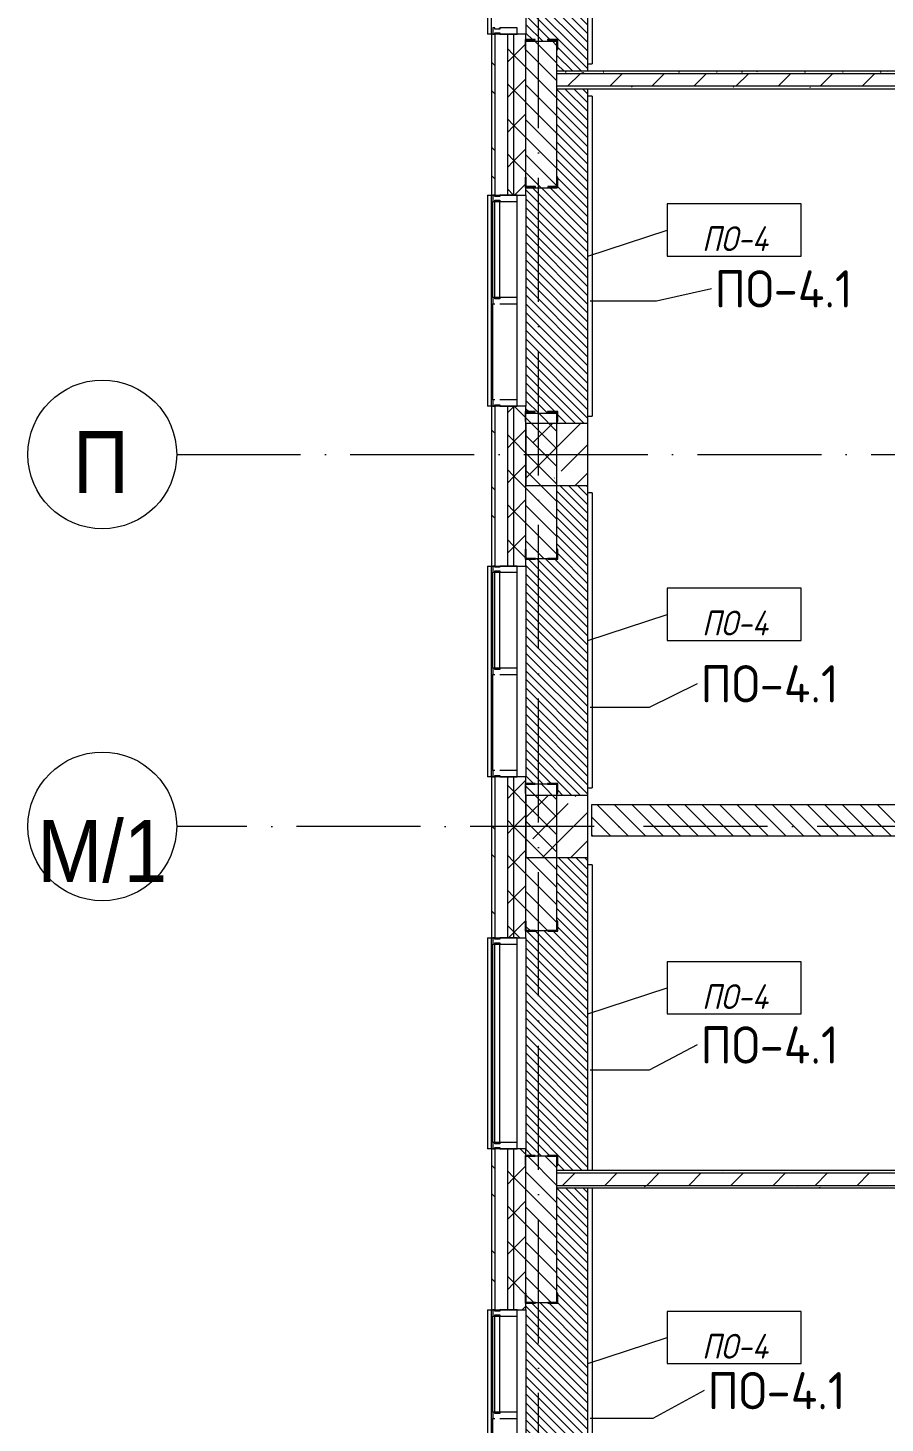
# Model space of a CAD drawing. Header units: millimetres. Extents: x -6467 to 106027, y -7090 to 195095.
# Drawn here: x -6358 to 556, y 121283 to 132535 of the extents above; entities that cross this region are included whole.
import ezdxf

# ---------------------------------------------------------------- set-up
doc = ezdxf.new("R2010")
doc.units = ezdxf.units.MM
doc.linetypes.add('50_200_ШТРИХ_1Т_ш5_п1_п1_', pattern=[1400, 1000, -200, 0, -200])
for name, color, linetype, lineweight in [('A-FLOR', 7, 'Continuous', 9), ('A-FLOR-IDEN', 7, 'Continuous', 9), ('A-GLAZ', 7, 'Continuous', 5), ('A-GLAZ-CWMG', 7, 'Continuous', 9), ('A-GLAZ-CWMG-1', 7, 'Continuous', 20), ('A-WALL', 7, 'Continuous', 5), ('A-WALL-FNSH-1', 7, 'Continuous', 5), ('A-WALL-IDEN', 7, 'Continuous', 9), ('I-WALL', 7, 'Continuous', 5), ('S-COLS-1', 7, 'Continuous', 5)]:
    doc.layers.add(name, color=color, linetype=linetype, lineweight=lineweight)
for name, color, linetype, lineweight, true_color in [('A-FLOR-PATT-1', 7, 'Continuous', 5, 0xd61c12), ('A-GENM-1', 7, 'Continuous', 9, 0xaaaaaa), ('A-GENM-2', 7, 'Continuous', 20, 0xaaaaaa), ('A-WALL-2', 7, 'Continuous', 5, 0xaaaaaa), ('I-WALL-1', 7, 'Continuous', 5, 0x787878), ('Оси-1', 7, 'Continuous', 20, 0xaaaaaa), ('Оси-2', 7, 'Continuous', 9, 0xaaaaaa), ('Оси-3', 7, '50_200_ШТРИХ_1Т_ш5_п1_п1_', 9, 0xaaaaaa)]:
    doc.layers.add(name, color=color, linetype=linetype, lineweight=lineweight, true_color=true_color)
doc.styles.add('Arial', font='arial.ttf', dxfattribs={"width": 0.9, "height": 500})
doc.styles.add('GOST Common', font='', dxfattribs={"height": 300})
doc.styles.add('GOST Common_I', font='', dxfattribs={"width": 0.9, "height": 200})
doc.styles.get('GOST Common').set_extended_font_data('GOST Common')
doc.styles.get('GOST Common_I').set_extended_font_data('GOST Common', italic=True)
pattern_1 = [(0, (109.45, 102614.03), (406.4, 101.6), [6.706, -298.094, 6.706, -298.094, -1625.6]), (0, (109.45, 102614.03), (406.4, 101.6), [-609.6, 6.706, -602.894, 6.706, -298.094, -711.2]), (0, (109.45, 102614.03), (406.4, 101.6), [-1524, 6.706, -196.494, 6.706, -501.294]), (120, (261.85, 102664.83), (-291.18818, 301.15272), [6.706, -298.094, 6.706, -298.094, -1625.6]), (120, (261.85, 102664.83), (-291.18818, 301.15272), [-609.6, 6.706, -602.894, 6.706, -298.094, -711.2]), (120, (261.85, 102664.83), (-291.18818, 301.15272), [-1524, 6.706, -196.494, 6.706, -501.294]), (240, (312.65, 102868.03), (-115.21182, -402.75272), [6.706, -298.094, 6.706, -298.094, -1625.6]), (240, (312.65, 102868.03), (-115.21182, -402.75272), [-609.6, 6.706, -602.894, 6.706, -298.094, -711.2]), (240, (312.65, 102868.03), (-115.21182, -402.75272), [-1524, 6.706, -196.494, 6.706, -501.294])]
pattern_2 = [(45, (109.45, 102614.03), (-169.7056, 169.7056), [])]
pattern_3 = [(45, (109.45, 102614.03), (-228.0985, 228.0985), []), (45, (337.55, 102614.03), (-228.0985, 228.0985), [403.225, -80.645, 6.706, -73.939])]
pattern_4 = [(45, (109.45, 102614.03), (-141.42136, 141.42136), []), (135, (109.45, 102614.03), (-141.42136, -141.42136), [])]
pattern_5 = [(135, (109.45, 102614.03), (-70.71068, -70.71068), [])]

# ---------------------------------------------------------------- blocks, each defined once
blk = doc.blocks.new('Прямоугольный импост - Импост структурный с накладкой - 180мм-22437111-АИ_План этажа Радиаторы_3')
at = {"layer": 'A-GLAZ-CWMG-1'}
for p, q in [((-50, 0), (-50, 17)), ((-50, 17), (0, 17)), ((0, 0), (-10, 0)), ((-10, 0), (-10, -40)), ((0, 17), (0, 0)), ((-50, -180), (-50, -40)), ((-10, -40), (0, -40)), ((0, -40), (0, -180)), ((0, -180), (-50, -180))]:
    blk.add_line(p, q, dxfattribs=at)
blk = doc.blocks.new('Прямоугольный импост - Импост структурный с накладкой - 180мм-V177-АИ_План этажа Радиаторы_3')
at = {"layer": 'A-GLAZ-CWMG'}
for p, q in [((-2717, 7957), (-2717, 8732)), ((-2700, 8732), (-2660, 8732)), ((-2700, 7957), (-2700, 8732)), ((-2660, 7957), (-2660, 8732)), ((-2520, 7957), (-2520, 8732)), ((-2660, 7957), (-2700, 7957))]:
    blk.add_line(p, q, dxfattribs=at)
blk = doc.blocks.new('Прямоугольный импост - Импост структурный с накладкой - 180мм-22437098-АИ_План этажа Радиаторы_3')
at = {"layer": 'A-GLAZ-CWMG-1'}
for p, q in [((-50, 0), (-50, 17)), ((-50, 17), (0, 17)), ((-40, 0), (-50, 0)), ((-40, -40), (-40, 0)), ((0, 0), (-10, 0)), ((-10, 0), (-10, -40)), ((0, 17), (0, 0)), ((-50, -180), (-50, -40)), ((-50, -40), (-40, -40)), ((-10, -40), (0, -40)), ((0, -40), (0, -180)), ((0, -180), (-50, -180))]:
    blk.add_line(p, q, dxfattribs=at)
blk = doc.blocks.new('Прямоугольный импост - Импост структурный с накладкой - 180мм-22437099-АИ_План этажа Радиаторы_3')
at = {"layer": 'A-GLAZ-CWMG-1'}
for p, q in [((0, 17), (-50, 17)), ((-50, 17), (-50, 0)), ((-50, 0), (-40, 0)), ((-40, 0), (-40, -40)), ((-10, -40), (-10, 0)), ((-10, 0), (0, 0)), ((0, 0), (0, 17)), ((-40, -40), (-50, -40)), ((-50, -40), (-50, -180)), ((0, -40), (-10, -40)), ((0, -180), (0, -40)), ((-50, -180), (0, -180))]:
    blk.add_line(p, q, dxfattribs=at)
blk = doc.blocks.new('Прямоугольный импост - Импост структурный с накладкой - 180мм-V178-АИ_План этажа Радиаторы_3')
at = {"layer": 'A-GLAZ-CWMG'}
for p, q in [((-2717, 62231), (-2717, 63831)), ((-2700, 63831), (-2660, 63831)), ((-2700, 62231), (-2700, 63831)), ((-2660, 62231), (-2660, 63831)), ((-2520, 62231), (-2520, 63831)), ((-2660, 62231), (-2700, 62231))]:
    blk.add_line(p, q, dxfattribs=at)
blk = doc.blocks.new('Прямоугольный импост - Импост структурный с накладкой - 180мм-V176-АИ_План этажа Радиаторы_3')
at = {"layer": 'A-GLAZ-CWMG'}
for p, q in [((6638, 55111), (5863, 55111)), ((6638, 54914), (5863, 54914))]:
    blk.add_line(p, q, dxfattribs=at)
blk = doc.blocks.new('Прямоугольный импост - Импост структурный с накладкой - 180мм-V179-АИ_План этажа Радиаторы_3')
at = {"layer": 'A-GLAZ-CWMG-1'}
for p, q in [((-25, 0), (-25, 17)), ((-25, 17), (25, 17)), ((-15, 0), (-25, 0)), ((-15, -40), (-15, 0)), ((25, 17), (25, 0)), ((-25, -180), (-25, -40)), ((-25, -40), (-15, -40)), ((25, -40), (25, -180)), ((25, -180), (-25, -180))]:
    blk.add_line(p, q, dxfattribs=at)
blk = doc.blocks.new('Прямоугольный импост - Импост структурный с накладкой - 180мм-22437157-АИ_План этажа Радиаторы_3')
at = {"layer": 'A-GLAZ-CWMG-1'}
for p, q in [((0, 17), (-50, 17)), ((-50, 17), (-50, 0)), ((-50, 0), (-40, 0)), ((-40, 0), (-40, -40)), ((-10, -40), (-10, 0)), ((-10, 0), (0, 0)), ((0, 0), (0, 17)), ((-40, -40), (-50, -40)), ((-50, -40), (-50, -180)), ((0, -40), (-10, -40)), ((0, -180), (0, -40)), ((-50, -180), (0, -180))]:
    blk.add_line(p, q, dxfattribs=at)
blk = doc.blocks.new('Фахверк _газобетон торцы_569 - Фахверк _газобетон торцы_-25581960-АИ_План этажа Радиаторы_3')
at = {"layer": 'A-GENM-2'}
for p, q in [((89406, 11135), (89325, 11135)), ((89325, 11135), (89325, 11129)), ((89325, 11129), (89400, 11129)), ((89400, 11129), (89400, 11054)), ((89400, 11054), (89406, 11054)), ((89406, 11054), (89406, 11135)), ((89400, 10954), (89400, 10879)), ((89406, 10954), (89400, 10954)), ((89406, 10873), (89406, 10954)), ((89400, 10879), (89325, 10879)), ((89325, 10879), (89325, 10873)), ((89325, 10873), (89406, 10873))]:
    blk.add_line(p, q, dxfattribs=at)
blk = doc.blocks.new('Фахверк _газобетон торцы_570 - Фахверк _газобетон торцы_-25581980-АИ_План этажа Радиаторы_3')
at = {"layer": 'A-GENM-2'}
for p, q in [((89406, 11135), (89325, 11135)), ((89325, 11135), (89325, 11129)), ((89325, 11129), (89400, 11129)), ((89400, 11129), (89400, 11054)), ((89400, 11054), (89406, 11054)), ((89406, 11054), (89406, 11135)), ((89400, 10954), (89400, 10879)), ((89406, 10954), (89400, 10954)), ((89406, 10873), (89406, 10954)), ((89400, 10879), (89325, 10879)), ((89325, 10879), (89325, 10873)), ((89325, 10873), (89406, 10873))]:
    blk.add_line(p, q, dxfattribs=at)
blk = doc.blocks.new('Фахверк _газобетон торцы_571 - Фахверк _газобетон торцы_-25582000-АИ_План этажа Радиаторы_3')
at = {"layer": 'A-GENM-2'}
for p, q in [((89406, 11135), (89325, 11135)), ((89325, 11135), (89325, 11129)), ((89325, 11129), (89400, 11129)), ((89400, 11129), (89400, 11054)), ((89400, 11054), (89406, 11054)), ((89406, 11054), (89406, 11135)), ((89400, 10954), (89400, 10879)), ((89406, 10954), (89400, 10954)), ((89406, 10873), (89406, 10954)), ((89400, 10879), (89325, 10879)), ((89325, 10879), (89325, 10873)), ((89325, 10873), (89406, 10873))]:
    blk.add_line(p, q, dxfattribs=at)
blk = doc.blocks.new('Фахверк _газобетон торцы_572 - Фахверк _газобетон торцы_-25582020-АИ_План этажа Радиаторы_3')
at = {"layer": 'A-GENM-2'}
for p, q in [((89406, 11135), (89325, 11135)), ((89325, 11135), (89325, 11129)), ((89325, 11129), (89400, 11129)), ((89400, 11129), (89400, 11054)), ((89400, 11054), (89406, 11054)), ((89406, 11054), (89406, 11135)), ((89400, 10954), (89400, 10879)), ((89406, 10954), (89400, 10954)), ((89406, 10873), (89406, 10954)), ((89400, 10879), (89325, 10879)), ((89325, 10879), (89325, 10873)), ((89325, 10873), (89406, 10873))]:
    blk.add_line(p, q, dxfattribs=at)
blk = doc.blocks.new('Фахверк _газобетон торцы_574 - Фахверк _газобетон торцы_-25582060-АИ_План этажа Радиаторы_3')
at = {"layer": 'A-GENM-2'}
for p, q in [((89406, 11135), (89325, 11135)), ((89325, 11135), (89325, 11129)), ((89325, 11129), (89400, 11129)), ((89400, 11129), (89400, 11054)), ((89400, 11054), (89406, 11054)), ((89406, 11054), (89406, 11135)), ((89400, 10954), (89400, 10879)), ((89406, 10954), (89400, 10954)), ((89406, 10873), (89406, 10954)), ((89400, 10879), (89325, 10879)), ((89325, 10879), (89325, 10873)), ((89325, 10873), (89406, 10873))]:
    blk.add_line(p, q, dxfattribs=at)
blk = doc.blocks.new('Фахверк _газобетон торцы_582 - Фахверк _газобетон торцы_-25582220-АИ_План этажа Радиаторы_3')
at = {"layer": 'A-GENM-2'}
for p, q in [((89406, 11135), (89325, 11135)), ((89325, 11135), (89325, 11129)), ((89325, 11129), (89400, 11129)), ((89400, 11129), (89400, 11054)), ((89400, 11054), (89406, 11054)), ((89406, 11054), (89406, 11135)), ((89400, 10954), (89400, 10879)), ((89406, 10954), (89400, 10954)), ((89406, 10873), (89406, 10954)), ((89400, 10879), (89325, 10879)), ((89325, 10879), (89325, 10873)), ((89325, 10873), (89406, 10873))]:
    blk.add_line(p, q, dxfattribs=at)
blk = doc.blocks.new('Фахверк _газобетон торцы_584 - Фахверк _газобетон торцы_-25582260-АИ_План этажа Радиаторы_3')
at = {"layer": 'A-GENM-2'}
for p, q in [((89406, 11135), (89325, 11135)), ((89325, 11135), (89325, 11129)), ((89325, 11129), (89400, 11129)), ((89400, 11129), (89400, 11054)), ((89400, 11054), (89406, 11054)), ((89406, 11054), (89406, 11135)), ((89400, 10954), (89400, 10879)), ((89406, 10954), (89400, 10954)), ((89406, 10873), (89406, 10954)), ((89400, 10879), (89325, 10879)), ((89325, 10879), (89325, 10873)), ((89325, 10873), (89406, 10873))]:
    blk.add_line(p, q, dxfattribs=at)
blk = doc.blocks.new('Фахверк _газобетон торцы_585 - Фахверк _газобетон торцы_-25582280-АИ_План этажа Радиаторы_3')
at = {"layer": 'A-GENM-2'}
for p, q in [((89406, 11135), (89325, 11135)), ((89325, 11135), (89325, 11129)), ((89325, 11129), (89400, 11129)), ((89400, 11129), (89400, 11054)), ((89400, 11054), (89406, 11054)), ((89406, 11054), (89406, 11135)), ((89400, 10954), (89400, 10879)), ((89406, 10954), (89400, 10954)), ((89406, 10873), (89406, 10954)), ((89400, 10879), (89325, 10879)), ((89325, 10879), (89325, 10873)), ((89325, 10873), (89406, 10873))]:
    blk.add_line(p, q, dxfattribs=at)
blk = doc.blocks.new('Отлив_СКБ - Отлив витража-V315-АИ_План этажа Радиаторы_3')
at = {"layer": 'A-GLAZ'}
for p, q in [((0, 67), (0, 100)), ((1700, 100), (0, 100)), ((0, 2), (10, 2)), ((40, 2), (50, 2)), ((1650, 2), (1660, 2)), ((1690, 2), (1700, 2)), ((1700, 100), (1700, 67))]:
    blk.add_line(p, q, dxfattribs=at)
blk = doc.blocks.new('Отлив_СКБ - Отлив витража-V314-АИ_План этажа Радиаторы_3')
at = {"layer": 'A-GLAZ'}
for p, q in [((0, 67), (0, 100)), ((1700, 100), (0, 100)), ((0, 2), (10, 2)), ((865, 2), (875, 2)), ((1650, 2), (1660, 2)), ((1690, 2), (1700, 2)), ((1700, 100), (1700, 67))]:
    blk.add_line(p, q, dxfattribs=at)
blk = doc.blocks.new('Ось сетки - Круг_Ø6_00__ISO-2_5_0_9K_-17386508-АИ_План этажа Радиаторы_3')
at = {"layer": 'Оси-1'}
blk.add_circle((0, 0), 3, dxfattribs=at)
blk = doc.blocks.new('AAR_СКБ_Марка_Перекрытия_1 мм - Марка пола-27961726-АИ_План этажа Радиаторы_3')
at = {"layer": 'A-FLOR-IDEN'}
for p, q in [((2.723, 2.101), (-2.69, 2.101)), ((-2.69, 2.101), (-2.69, 0)), ((2.723, 0), (2.723, 2.101)), ((-2.69, 0), (2.723, 0))]:
    blk.add_line(p, q, dxfattribs=at)

msp = doc.modelspace()

# ---------------------------------------------------------------- hatches: boundary and pattern name
at = {"layer": 'A-FLOR-PATT-1'}
h = msp.add_hatch(dxfattribs=at)
h.set_pattern_fill('FP_255', color=256, style=0, pattern_type=2)
h.set_pattern_definition([(315, (-2090.55, 133515.076), (35.3553, 35.3553), [])])
h.paths.add_polyline_path([(-2091, 132185), (-1841, 132185), (-1841, 134845), (-2091, 134845), (-2091, 134330), (-2085, 134330), (-2087, 134249), (-2091, 134249), (-2091, 134245), (-2341, 134245), (-2338, 132441), (-2266, 132441), (-2266, 132435), (-2341, 132435), (-2341, 132425), (-2091, 132425), (-2091, 132435), (-2166, 132435), (-2166, 132441), (-2085, 132441), (-2087, 132360), (-2091, 132360)])
h = msp.add_hatch(dxfattribs=at)
h.set_pattern_fill('FP_256', color=256, style=0, pattern_type=2)
h.set_pattern_definition([(315, (-2090.55, 130695.076), (35.3553, 35.3553), [])])
h.paths.add_polyline_path([(-2085, 129345), (-1841, 129345), (-1841, 132045), (-2091, 132045), (-2091, 131330), (-2085, 131330), (-2087, 131249), (-2091, 131249), (-2091, 131245), (-2341, 131245), (-2338, 129441), (-2266, 129441), (-2266, 129435), (-2341, 129435), (-2341, 129425), (-2091, 129425), (-2091, 129435), (-2166, 129435), (-2166, 129441), (-2085, 129441), (-2087, 129360), (-2091, 129360), (-2091, 129345), (-2087, 129345)])
h = msp.add_hatch(dxfattribs=at)
h.set_pattern_fill('FP_257', color=256, style=0, pattern_type=2)
h.set_pattern_definition([(315, (-2090.55, 127595.076), (35.3553, 35.3553), [])])
h.paths.add_polyline_path([(-2091, 126345), (-1841, 126345), (-1841, 128845), (-2091, 128845), (-2091, 128330), (-2085, 128330), (-2087, 128249), (-2166, 128249), (-2166, 128255), (-2266, 128255), (-2266, 128249), (-2341, 128249), (-2340, 126441), (-2266, 126441), (-2266, 126435), (-2166, 126435), (-2166, 126441), (-2085, 126441), (-2087, 126360), (-2091, 126360)])
h = msp.add_hatch(dxfattribs=at)
h.set_pattern_fill('FP_258', color=256, style=0, pattern_type=2)
h.set_pattern_definition([(315, (-2090.55, 124582.576), (35.3553, 35.3553), [])])
h.paths.add_polyline_path([(-1841, 123320), (-1841, 125845), (-2091, 125845), (-2091, 125330), (-2085, 125330), (-2087, 125249), (-2166, 125249), (-2166, 125255), (-2266, 125255), (-2266, 125249), (-2341, 125249), (-2340, 123441), (-2266, 123441), (-2266, 123435), (-2166, 123435), (-2166, 123441), (-2085, 123441), (-2087, 123360), (-2091, 123360), (-2091, 123320), (-2085, 123320)])
h = msp.add_hatch(dxfattribs=at)
h.set_pattern_fill('FP_259', color=256, style=0, pattern_type=2)
h.set_pattern_definition([(315, (-2090.55, 121762.576), (35.3553, 35.3553), [])])
h.paths.add_polyline_path([(-2087, 120345), (-1841, 120345), (-1841, 123180), (-2091, 123180), (-2091, 122330), (-2085, 122330), (-2087, 122249), (-2166, 122249), (-2166, 122255), (-2266, 122255), (-2266, 122249), (-2341, 122249), (-2340, 120441), (-2266, 120441), (-2266, 120435), (-2166, 120435), (-2166, 120441), (-2085, 120441), (-2087, 120360), (-2091, 120360), (-2091, 120345)])
at = {"layer": 'A-WALL'}
h = msp.add_hatch(dxfattribs=at)
h.set_pattern_fill('FP_122', color=256, style=0, pattern_type=2)
h.set_pattern_definition(pattern_4)
h.paths.add_polyline_path([(-2441, 100595), (-2441, 109696), (-2491, 109696), (-2491, 100595)])
h.paths.add_polyline_path([(-2491, 111396), (-2441, 111396), (-2441, 114495), (-2491, 114495), (-2491, 111496)])
h.paths.add_polyline_path([(-2441, 116195), (-2441, 117649), (-2491, 117649), (-2491, 116195)])
h.paths.add_polyline_path([(-2441, 119349), (-2441, 120495), (-2491, 120495), (-2491, 119349)])
h.paths.add_polyline_path([(-2491, 122195), (-2441, 122195), (-2441, 123495), (-2491, 123495), (-2491, 122746)])
h.paths.add_polyline_path([(-2441, 125195), (-2441, 126495), (-2491, 126495), (-2491, 125195)])
h.paths.add_polyline_path([(-2441, 128195), (-2441, 129485), (-2491, 129485), (-2491, 128195)])
h.paths.add_polyline_path([(-2441, 131185), (-2441, 132485), (-2491, 132485), (-2491, 131185)])
h.paths.add_polyline_path([(-2441, 134185), (-2441, 135495), (-2491, 135495), (-2491, 134185)])
h.paths.add_polyline_path([(-2491, 137195), (-2441, 137195), (-2441, 138495), (-2491, 138495), (-2491, 137512)])
h.paths.add_polyline_path([(-2491, 140195), (-2441, 140195), (-2441, 141595), (-2491, 141595), (-2491, 140324)])
h.paths.add_polyline_path([(-2491, 143295), (-2441, 143295), (-2441, 144495), (-2491, 144495), (-2491, 143840)])
h.paths.add_polyline_path([(-2491, 146195), (-2441, 146195), (-2441, 147495), (-2491, 147495), (-2491, 146653)])
h.paths.add_polyline_path([(-2491, 149195), (-2441, 149195), (-2441, 150495), (-2491, 150495), (-2491, 149465)])
h = msp.add_hatch(dxfattribs=at)
h.set_pattern_fill('FP_122', color=256, style=0, pattern_type=2)
h.set_pattern_definition(pattern_4)
h.paths.add_polyline_path([(-2441, 100695), (-2341, 100695), (-2341, 109696), (-2441, 109696), (-2441, 104465)])
h.paths.add_polyline_path([(-2441, 111396), (-2341, 111396), (-2341, 114495), (-2441, 114495), (-2441, 111496)])
h.paths.add_polyline_path([(-2341, 116195), (-2341, 117649), (-2441, 117649), (-2441, 116195)])
h.paths.add_polyline_path([(-2341, 119349), (-2341, 120495), (-2441, 120495), (-2441, 119349)])
h.paths.add_polyline_path([(-2441, 122195), (-2341, 122195), (-2341, 123495), (-2441, 123495), (-2441, 122746)])
h.paths.add_polyline_path([(-2441, 125195), (-2341, 125195), (-2341, 126495), (-2441, 126495), (-2441, 125559)])
h.paths.add_polyline_path([(-2441, 128195), (-2341, 128195), (-2341, 129485), (-2441, 129485), (-2441, 128371)])
h.paths.add_polyline_path([(-2441, 131185), (-2341, 131185), (-2341, 132485), (-2441, 132485), (-2441, 131887)])
h.paths.add_polyline_path([(-2341, 134185), (-2341, 135495), (-2441, 135495), (-2441, 134185)])
h.paths.add_polyline_path([(-2341, 137195), (-2341, 138495), (-2441, 138495), (-2441, 137195)])
h.paths.add_polyline_path([(-2341, 140195), (-2341, 141595), (-2441, 141595), (-2441, 140195)])
h.paths.add_polyline_path([(-2441, 143295), (-2341, 143295), (-2341, 144495), (-2441, 144495), (-2441, 143840)])
h.paths.add_polyline_path([(-2441, 146195), (-2341, 146195), (-2341, 147495), (-2441, 147495), (-2441, 146653)])
h.paths.add_polyline_path([(-2441, 149195), (-2341, 149195), (-2341, 150445), (-2441, 150445), (-2441, 149465)])
at = {"layer": 'A-WALL-2'}
h = msp.add_hatch(dxfattribs=at)
h.set_pattern_fill('FP_121', color=256, style=0, pattern_type=2)
h.set_pattern_definition([(135, (109.45, 102614.03), (-342.148, -342.148), []), (135, (337.55, 102614.03), (-342.148, -342.148), [])])
h.paths.add_polyline_path([(-2591, 100445), (-2591, 109696), (-2618, 109696), (-2618, 100445)])
h.paths.add_polyline_path([(-2591, 111396), (-2591, 114495), (-2618, 114495), (-2618, 111396)])
h.paths.add_polyline_path([(-2618, 116195), (-2591, 116195), (-2591, 117649), (-2618, 117649), (-2618, 116418)])
h.paths.add_polyline_path([(-2618, 119349), (-2591, 119349), (-2591, 120495), (-2618, 120495), (-2618, 119934)])
h.paths.add_polyline_path([(-2591, 122195), (-2591, 123495), (-2618, 123495), (-2618, 122195)])
h.paths.add_polyline_path([(-2618, 125195), (-2591, 125195), (-2591, 126495), (-2618, 126495), (-2618, 125559)])
h.paths.add_polyline_path([(-2591, 128195), (-2591, 129485), (-2618, 129485), (-2618, 128195)])
h.paths.add_polyline_path([(-2591, 131185), (-2591, 132485), (-2618, 132485), (-2618, 131185)])
h.paths.add_polyline_path([(-2618, 134185), (-2591, 134185), (-2591, 135495), (-2618, 135495), (-2618, 134699)])
h.paths.add_polyline_path([(-2618, 137195), (-2591, 137195), (-2591, 138495), (-2618, 138495), (-2618, 137512)])
h.paths.add_polyline_path([(-2618, 140195), (-2591, 140195), (-2591, 141595), (-2618, 141595), (-2618, 140324)])
h.paths.add_polyline_path([(-2618, 143295), (-2591, 143295), (-2591, 144495), (-2618, 144495), (-2618, 143840)])
h.paths.add_polyline_path([(-2618, 146195), (-2591, 146195), (-2591, 147495), (-2618, 147495), (-2618, 146653)])
h.paths.add_polyline_path([(-2618, 149195), (-2591, 149195), (-2591, 150622), (-2618, 150622), (-2618, 149465)])
at = {"layer": 'I-WALL'}
h = msp.add_hatch(dxfattribs=at)
h.set_pattern_fill('FP_2', color=256, style=0, pattern_type=2)
h.set_pattern_definition(pattern_5)
h.paths.add_polyline_path([(-2341, 120355), (-2091, 120355), (-2091, 120435), (-2341, 120435)])
h.paths.add_polyline_path([(-2091, 122255), (-2091, 123435), (-2341, 123435), (-2341, 122255)])
h.paths.add_polyline_path([(-2341, 125255), (-2091, 125255), (-2091, 126435), (-2341, 126435), (-2341, 125559)])
h.paths.add_polyline_path([(-2341, 128255), (-2091, 128255), (-2091, 129425), (-2341, 129425), (-2341, 128371)])
h.paths.add_polyline_path([(-2341, 131245), (-2091, 131245), (-2091, 132425), (-2341, 132425), (-2341, 131887)])
h.paths.add_polyline_path([(-2341, 134245), (-2091, 134245), (-2091, 134845), (-2341, 134845), (-2341, 134699)])
h.paths.add_polyline_path([(-2091, 135345), (-2091, 135435), (-2341, 135435), (-2341, 135345), (-2109, 135345)])
h.paths.add_polyline_path([(-2091, 137255), (-2091, 137845), (-2341, 137845), (-2341, 137255)])
h.paths.add_polyline_path([(-2091, 138345), (-2091, 138435), (-2341, 138435), (-2341, 138345), (-2110, 138345)])
h.paths.add_polyline_path([(-2341, 140255), (-2091, 140255), (-2091, 140845), (-2341, 140845), (-2341, 140324)])
h.paths.add_polyline_path([(-2128, 141345), (-2091, 141345), (-2091, 141535), (-2341, 141535), (-2341, 141345)])
h.paths.add_polyline_path([(-2091, 143355), (-2091, 144435), (-2341, 144435), (-2341, 143355)])
h.paths.add_polyline_path([(-2091, 146255), (-2091, 147435), (-2341, 147435), (-2341, 146255)])
h.paths.add_polyline_path([(-2341, 149255), (-2091, 149255), (-2091, 149845), (-2341, 149845), (-2341, 149465)])
h = msp.add_hatch(dxfattribs=at)
h.set_pattern_fill('FP_4', color=256, style=0, pattern_type=2)
h.set_pattern_definition(pattern_2)
h.paths.add_polyline_path([(4909, 132065), (5459, 132065), (5459, 132165), (4909, 132165)])
h.paths.add_polyline_path([(-432, 132065), (3709, 132065), (3709, 132165), (-2091, 132165), (-2091, 132065), (-2087, 132065)])
h = msp.add_hatch(dxfattribs=at)
h.set_pattern_fill('FP_2', color=256, style=0, pattern_type=2)
h.set_pattern_definition(pattern_5)
h.paths.add_polyline_path([(5199, 126020), (5199, 126270), (-1811, 126270), (-1811, 126020), (2876, 126020)])
h = msp.add_hatch(dxfattribs=at)
h.set_pattern_fill('FP_4', color=256, style=0, pattern_type=2)
h.set_pattern_definition(pattern_2)
h.paths.add_polyline_path([(5459, 123200), (5459, 123300), (4759, 123300), (4759, 123200), (5357, 123200)])
h.paths.add_polyline_path([(2876, 123200), (3559, 123200), (3559, 123300), (-2091, 123300), (-2091, 123200), (-432, 123200)])
at = {"layer": 'I-WALL-1'}
h = msp.add_hatch(dxfattribs=at)
h.set_pattern_fill('FP_3', color=256, style=0, pattern_type=2)
h.set_pattern_definition(pattern_1)
h.paths.add_polyline_path([(5459, 132165), (5459, 132185), (4909, 132185), (4909, 132165)])
h.paths.add_polyline_path([(2876, 132165), (3709, 132165), (3709, 132185), (-2091, 132185), (-2091, 132165), (-432, 132165)])
h = msp.add_hatch(dxfattribs=at)
h.set_pattern_fill('FP_3', color=256, style=0, pattern_type=2)
h.set_pattern_definition(pattern_1)
h.paths.add_polyline_path([(4999, 132045), (4999, 132065), (4909, 132065), (4909, 132045), (4979, 132045)])
h.paths.add_polyline_path([(3709, 132045), (3709, 132065), (-2091, 132065), (-2091, 132045), (2876, 132045)])
h.paths.add_polyline_path([(5099, 132045), (5459, 132045), (5459, 132065), (5099, 132065)])
h = msp.add_hatch(dxfattribs=at)
h.set_pattern_fill('FP_3', color=256, style=0, pattern_type=2)
h.set_pattern_definition(pattern_1)
h.paths.add_polyline_path([(5357, 123300), (5459, 123300), (5459, 123320), (5209, 123320), (5209, 123300)])
h.paths.add_polyline_path([(4759, 123300), (5109, 123300), (5109, 123320), (4759, 123320)])
h.paths.add_polyline_path([(2876, 123300), (3559, 123300), (3559, 123320), (-2091, 123320), (-2091, 123300), (-432, 123300)])
h = msp.add_hatch(dxfattribs=at)
h.set_pattern_fill('FP_3', color=256, style=0, pattern_type=2)
h.set_pattern_definition(pattern_1)
h.paths.add_polyline_path([(5357, 123180), (5459, 123180), (5459, 123200), (5209, 123200), (5209, 123180)])
h.paths.add_polyline_path([(3559, 123180), (3559, 123200), (-2091, 123200), (-2091, 123180), (2876, 123180)])
h.paths.add_polyline_path([(5109, 123180), (5109, 123200), (4759, 123200), (4759, 123180), (5089, 123180)])
at = {"layer": 'S-COLS-1'}
h = msp.add_hatch(dxfattribs=at)
h.set_pattern_fill('FP_1', color=256, style=0, pattern_type=2)
h.set_pattern_definition(pattern_3)
h.paths.add_polyline_path([(-2341, 128845), (-1841, 128845), (-1841, 129345), (-2341, 129345), (-2341, 129074)])
h = msp.add_hatch(dxfattribs=at)
h.set_pattern_fill('FP_1', color=256, style=0, pattern_type=2)
h.set_pattern_definition(pattern_3)
h.paths.add_polyline_path([(-2341, 125845), (-1841, 125845), (-1841, 126345), (-2341, 126345), (-2341, 126262)])

# ---------------------------------------------------------------- linework, layer by layer
at = {"layer": 'A-FLOR'}
for p, q in [((-1841, 132185), (-1841, 134845)), ((-2341, 134185), (-2341, 132485)), ((-1841, 129345), (-1841, 132045)), ((-2341, 131184), (-2341, 129485)), ((-1841, 126345), (-1841, 128845)), ((-2341, 128195), (-2341, 126495)), ((-1841, 123320), (-1841, 125845)), ((-2341, 125195), (-2341, 123495)), ((-1841, 120345), (-1841, 123180)), ((-2341, 122195), (-2341, 120495))]:
    msp.add_line(p, q, dxfattribs=at)
at = {"layer": 'A-FLOR-IDEN'}
for p, q in [((-1841, 130695), (-1203, 130905)), ((-1841, 127595), (-1203, 127805)), ((-1841, 124583), (-1203, 124793)), ((-1841, 121763), (-1203, 121973))]:
    msp.add_line(p, q, dxfattribs=at)
at = {"layer": 'A-WALL'}
for p, q in [((-1806, 134785), (-1806, 132245)), ((-2618, 132485), (-2618, 134185)), ((-2591, 132485), (-2591, 131185)), ((-2491, 132485), (-2491, 131185)), ((-2441, 132485), (-2441, 131185)), ((-2091, 132425), (-2341, 132425)), ((-2091, 131245), (-2091, 132425)), ((-1841, 132245), (-1806, 132245)), ((3709, 132165), (-2091, 132165)), ((3709, 132065), (-2091, 132065)), ((-1806, 131985), (-1841, 131985)), ((-1806, 131985), (-1806, 129405)), ((-2341, 131245), (-2091, 131245)), ((-2618, 129485), (-2618, 131184)), ((-2591, 129485), (-2591, 128195)), ((-2491, 129485), (-2491, 128195)), ((-2441, 129485), (-2441, 128195)), ((-2091, 129425), (-2341, 129425)), ((-2091, 128255), (-2091, 129425)), ((-1841, 129405), (-1806, 129405)), ((-1806, 128785), (-1841, 128785)), ((-1806, 128785), (-1806, 126405)), ((-2618, 126495), (-2618, 128195)), ((-2341, 128255), (-2091, 128255)), ((-2591, 126495), (-2591, 125195)), ((-2491, 126495), (-2491, 125195)), ((-2441, 126495), (-2441, 125195)), ((-2091, 126435), (-2341, 126435)), ((-2091, 125255), (-2091, 126435)), ((-1841, 126405), (-1806, 126405)), ((5199, 126270), (-1811, 126270)), ((-1811, 126270), (-1811, 126020)), ((-1811, 126020), (5089, 126020)), ((-1806, 125785), (-1841, 125785)), ((-1806, 125785), (-1806, 123320)), ((-2341, 125255), (-2091, 125255)), ((-2618, 123495), (-2618, 125195)), ((-2591, 123495), (-2591, 122195)), ((-2491, 123495), (-2491, 122195)), ((-2441, 123495), (-2441, 122195)), ((-2091, 123435), (-2341, 123435)), ((-2091, 122255), (-2091, 123435)), ((-2091, 123300), (3559, 123300)), ((-2091, 123200), (3559, 123200)), ((-1806, 123180), (-1806, 120405)), ((-2341, 122255), (-2091, 122255)), ((-2618, 120495), (-2618, 122195))]:
    msp.add_line(p, q, dxfattribs=at)
at = {"layer": 'A-WALL-FNSH-1'}
for p, q in [((-2341, 132485), (-2618, 132485)), ((-2618, 132485), (-2618, 131185)), ((-2341, 131185), (-2341, 132485)), ((3709, 132185), (-2091, 132185)), ((-2091, 132045), (3709, 132045)), ((-2618, 131185), (-2341, 131185)), ((-2341, 129485), (-2618, 129485)), ((-2618, 129485), (-2618, 128195)), ((-2341, 128195), (-2341, 129485)), ((-2618, 128195), (-2341, 128195)), ((-2341, 126495), (-2618, 126495)), ((-2618, 126495), (-2618, 125195)), ((-2341, 125195), (-2341, 126495)), ((-2618, 125195), (-2341, 125195)), ((-2341, 123495), (-2618, 123495)), ((-2618, 123495), (-2618, 122195)), ((-2341, 122195), (-2341, 123495)), ((3559, 123320), (-2091, 123320)), ((-2091, 123180), (3559, 123180)), ((-2618, 122195), (-2341, 122195))]:
    msp.add_line(p, q, dxfattribs=at)
at = {"layer": 'A-WALL-IDEN'}
for p, q in [((-1288, 130333), (-845, 130433)), ((-1823, 130333), (-1288, 130333)), ((-1344, 127057), (-958, 127248)), ((-1823, 127057), (-1344, 127057)), ((-1344, 124133), (-958, 124336)), ((-1823, 124133), (-1344, 124133)), ((-1316, 121322), (-902, 121548)), ((-1823, 121322), (-1316, 121322))]:
    msp.add_line(p, q, dxfattribs=at)
at = {"layer": 'S-COLS-1'}
for p, q in [((-1841, 129345), (-2341, 129345)), ((-2341, 129345), (-2341, 128845)), ((-1841, 128845), (-1841, 129345)), ((-2341, 128845), (-1841, 128845)), ((-1841, 126345), (-2341, 126345)), ((-2341, 126345), (-2341, 125845)), ((-1841, 125845), (-1841, 126345)), ((-2341, 125845), (-1841, 125845))]:
    msp.add_line(p, q, dxfattribs=at)
at = {"layer": 'Оси-3'}
for p, q in [((-2241, 96724), (-2241, 193895)), ((-5158, 129095), (25859, 129095)), ((8009, 126095), (-5158, 126095))]:
    msp.add_line(p, q, dxfattribs=at)

# ---------------------------------------------------------------- block references
at = {"layer": 'A-FLOR-IDEN', "xscale": 199.9999999999999, "yscale": 199.9999999999999, "zscale": 199.9999999999999}
for p in [(-665, 130695), (-665, 127595), (-665, 124583), (-665, 121763)]:
    msp.add_blockref('AAR_СКБ_Марка_Перекрытия_1 мм - Марка пола-27961726-АИ_План этажа Радиаторы_3', p, dxfattribs=at)
at = {"layer": 'A-GENM-1'}
for name, p, rotation in [('Фахверк _газобетон торцы_582 - Фахверк _газобетон торцы_-25582220-АИ_План этажа Радиаторы_3', (8788, 43035), 89.99999999999974), ('Фахверк _газобетон торцы_585 - Фахверк _газобетон торцы_-25582280-АИ_План этажа Радиаторы_3', (-13219, 220655), 270.0000000000001), ('Фахверк _газобетон торцы_584 - Фахверк _газобетон торцы_-25582260-АИ_План этажа Радиаторы_3', (8788, 40035), 89.99999999999974), ('Фахверк _газобетон торцы_570 - Фахверк _газобетон торцы_-25581980-АИ_План этажа Радиаторы_3', (-13219, 217655), 270.0000000000001), ('Фахверк _газобетон торцы_569 - Фахверк _газобетон торцы_-25581960-АИ_План этажа Радиаторы_3', (8788, 37035), 89.99999999999974), ('Фахверк _газобетон торцы_572 - Фахверк _газобетон торцы_-25582020-АИ_План этажа Радиаторы_3', (-13219, 214655), 270.0000000000001), ('Фахверк _газобетон торцы_571 - Фахверк _газобетон торцы_-25582000-АИ_План этажа Радиаторы_3', (8788, 34035), 89.99999999999974), ('Фахверк _газобетон торцы_574 - Фахверк _газобетон торцы_-25582060-АИ_План этажа Радиаторы_3', (-13219, 211655), 270.0000000000001)]:
    msp.add_blockref(name, p, dxfattribs=dict(at, rotation=rotation))
at = {"layer": 'A-GLAZ', "rotation": 89.99999999999953}
for name, p in [('Отлив_СКБ - Отлив витража-V315-АИ_План этажа Радиаторы_3', (-2551, 132485)), ('Отлив_СКБ - Отлив витража-V314-АИ_План этажа Радиаторы_3', (-2551, 129485)), ('Отлив_СКБ - Отлив витража-V314-АИ_План этажа Радиаторы_3', (-2551, 126495)), ('Отлив_СКБ - Отлив витража-V315-АИ_План этажа Радиаторы_3', (-2551, 123495)), ('Отлив_СКБ - Отлив витража-V314-АИ_План этажа Радиаторы_3', (-2551, 120495))]:
    msp.add_blockref(name, p, dxfattribs=at)
at = {"layer": 'A-GLAZ-CWMG', "extrusion": (0, 0, -1), "rotation": 270.0000000000022}
for name, p in [('Прямоугольный импост - Импост структурный с накладкой - 180мм-22437098-АИ_План этажа Радиаторы_3', (2591, 132485)), ('Прямоугольный импост - Импост структурный с накладкой - 180мм-V179-АИ_План этажа Радиаторы_3', (2591, 130335)), ('Прямоугольный импост - Импост структурный с накладкой - 180мм-22437111-АИ_План этажа Радиаторы_3', (2591, 129485)), ('Прямоугольный импост - Импост структурный с накладкой - 180мм-V179-АИ_План этажа Радиаторы_3', (2591, 127345)), ('Прямоугольный импост - Импост структурный с накладкой - 180мм-22437111-АИ_План этажа Радиаторы_3', (2591, 126495)), ('Прямоугольный импост - Импост структурный с накладкой - 180мм-22437098-АИ_План этажа Радиаторы_3', (2591, 123495)), ('Прямоугольный импост - Импост структурный с накладкой - 180мм-V179-АИ_План этажа Радиаторы_3', (2591, 121345))]:
    msp.add_blockref(name, p, dxfattribs=at)
at = {"layer": 'A-GLAZ-CWMG'}
for name, p, rotation in [('Прямоугольный импост - Импост структурный с накладкой - 180мм-22437157-АИ_План этажа Радиаторы_3', (-2591, 131185), 89.99999999999775), ('Прямоугольный импост - Импост структурный с накладкой - 180мм-V176-АИ_План этажа Радиаторы_3', (-57522, 136173), 269.9999999999995), ('Прямоугольный импост - Импост структурный с накладкой - 180мм-22437157-АИ_План этажа Радиаторы_3', (-2591, 128195), 89.99999999999775), ('Прямоугольный импост - Импост структурный с накладкой - 180мм-V176-АИ_План этажа Радиаторы_3', (-57522, 133183), 269.9999999999995), ('Прямоугольный импост - Импост структурный с накладкой - 180мм-22437099-АИ_План этажа Радиаторы_3', (-2591, 125195), 89.99999999999775), ('Прямоугольный импост - Импост структурный с накладкой - 180мм-22437157-АИ_План этажа Радиаторы_3', (-2591, 122195), 89.99999999999775), ('Прямоугольный импост - Импост структурный с накладкой - 180мм-V176-АИ_План этажа Радиаторы_3', (-57522, 127183), 269.9999999999995)]:
    msp.add_blockref(name, p, dxfattribs=dict(at, rotation=rotation))
for name, p in [('Прямоугольный импост - Импост структурный с накладкой - 180мм-V177-АИ_План этажа Радиаторы_3', (109, 122403)), ('Прямоугольный импост - Импост структурный с накладкой - 180мм-V177-АИ_План этажа Радиаторы_3', (109, 119413)), ('Прямоугольный импост - Импост структурный с накладкой - 180мм-V178-АИ_План этажа Радиаторы_3', (109, 61314)), ('Прямоугольный импост - Импост структурный с накладкой - 180мм-V177-АИ_План этажа Радиаторы_3', (109, 113413))]:
    msp.add_blockref(name, p, dxfattribs=at)
at = {"layer": 'Оси-1', "xscale": 199.9999999999999, "yscale": 199.9999999999999, "zscale": 199.9999999999999}
for p, rotation in [((-5758, 129095), 269.9999999999996), ((-5758, 126095), 89.9999999999998)]:
    msp.add_blockref('Ось сетки - Круг_Ø6_00__ISO-2_5_0_9K_-17386508-АИ_План этажа Радиаторы_3', p, dxfattribs=dict(at, rotation=rotation))

# ---------------------------------------------------------------- texts
at = {"layer": 'A-FLOR-IDEN', "char_height": 200, "width": 572.4, "attachment_point": 5, "line_spacing_factor": 1.022766, "style": 'GOST Common_I'}
for insert in [(-655, 130835), (-655, 127735), (-655, 124722), (-655, 121902)]:
    msp.add_mtext('\\pxqc,t0.9,1.8,2.7,3.6,4.5,5.4,6.3,7.2,8.1,9,9.9,10.8,11.7,12.6,13.5,14.4,15.3,16.2,17.1,18,18.9,19.8,20.7,21.6,22.5,23.4,24.3,25.2,26.1,27,27.9,28.8;{ПО-4}', dxfattribs=dict(at, insert=insert))
at = {"layer": 'A-WALL-IDEN', "char_height": 300, "width": 1178, "attachment_point": 2, "line_spacing_factor": 1.022766, "style": 'GOST Common'}
for insert in [(-263, 130580), (-376, 127395), (-376, 124482), (-320, 121694)]:
    msp.add_mtext('\\pxqc,t0.26667,0.53333,0.8,1.06667,1.33333,1.6,1.86667,2.13333,2.4,2.66667,2.93333,3.2,3.46667,3.73333,4,4.26667,4.53333,4.8,5.06667,5.33333,5.6,5.86667,6.13333,6.4,6.66667,6.93333,7.2,7.46667,7.73333,8,8.26667,8.53333;{ПО-4.1}', dxfattribs=dict(at, insert=insert))
at = {"layer": 'Оси-2', "char_height": 500, "attachment_point": 5, "line_spacing_factor": 0.936439, "style": 'Arial'}
for s, insert, width in [('\\pxqc,t4.572,9.144,13.716,18.288,22.86,27.432,32.004,36.576,41.148,45.72,50.292,54.864,59.436,64.008,68.58,73.152,77.724,82.296,86.868,91.44,96.012,100.584,105.156,109.728,114.3,118.872,123.444,128.016,132.588,137.16,141.732,146.304;{П}', (-5769, 129033), 464.4), ('\\pxqc,t4.572,9.144,13.716,18.288,22.86,27.432,32.004,36.576,41.148,45.72,50.292,54.864,59.436,64.008,68.58,73.152,77.724,82.296,86.868,91.44,96.012,100.584,105.156,109.728,114.3,118.872,123.444,128.016,132.588,137.16,141.732,146.304;{М/1}', (-5758, 125892), 1047.6)]:
    msp.add_mtext(s, dxfattribs=dict(at, insert=insert, width=width))

doc.saveas('drawing.dxf')
